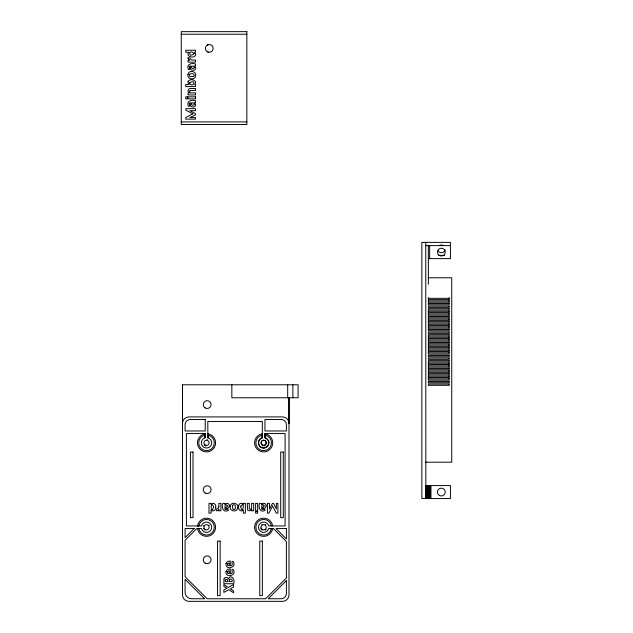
<?xml version="1.0" encoding="UTF-8"?>
<svg xmlns="http://www.w3.org/2000/svg" width="633" height="633" viewBox="0 0 633 633"><rect width="100%" height="100%" fill="white"/><g stroke="black" fill="none" stroke-linecap="round" stroke-linejoin="round"><path stroke-width="0.95" d="M207.814 435.156L208.534 435.306L207.861 437.814A5.199 5.199 0 0 1 210.773 445.814A5.199 5.199 0 0 1 202.259 445.814A5.199 5.199 0 0 1 205.171 437.814L205.1 433.858A9.091 9.091 0 0 0 198.897 447.784A9.091 9.091 0 0 0 214.144 447.784A9.091 9.091 0 0 0 207.941 433.858L207.814 433.842M205.219 435.156L204.499 435.306L205.171 437.814L205.219 433.558L186.387 433.558L186.387 525.96L201.5 525.912A5.199 5.199 0 0 1 209.499 523A5.199 5.199 0 0 1 209.499 531.514A5.199 5.199 0 0 1 201.5 528.602L196.776 528.555L185.089 540.242L185.089 576.671L207.165 598.755L265.615 598.755L286.393 577.969L286.393 541.539L273.409 528.555L268.685 528.555A5.199 5.199 0 0 1 260.685 531.514A5.199 5.199 0 0 1 260.685 523A5.199 5.199 0 0 1 268.685 525.912L285.095 525.96L285.095 433.558L264.95 433.558C262.307 438.44 270.006 438.645 268.819 443.377C268.629 445.885 266.335 448.006 263.803 448.029C257.853 448.504 256.476 439.065 262.307 437.814L262.331 421.467L207.814 421.467L207.861 437.814M272.657 528.555L272.649 528.682A9.091 9.091 0 0 1 258.715 534.885A9.091 9.091 0 0 1 258.715 519.63A9.091 9.091 0 0 1 272.649 525.833L272.657 525.96M197.52 525.96L197.623 525.366A9.091 9.091 0 0 1 211.731 519.812A9.091 9.091 0 0 1 211.335 534.964A9.091 9.091 0 0 1 197.536 528.682L197.52 528.555M207.814 434.634L207.941 433.858M264.95 434.634L264.95 433.834L264.998 437.814A5.199 5.199 0 0 1 268.732 443.915M198.833 525.96L198.897 525.635A7.794 7.794 0 0 1 210.876 520.793A7.794 7.794 0 0 1 210.876 533.714A7.794 7.794 0 0 1 198.897 528.879L198.833 528.555M271.343 525.96L271.288 525.635A7.794 7.794 0 0 0 259.301 520.793A7.794 7.794 0 0 0 259.301 533.714A7.794 7.794 0 0 0 271.288 528.879L271.343 528.555M207.814 436.723L208.138 435.211M264.95 436.723L264.95 435.156M264.998 437.814L265.67 435.306L265.267 435.211M264.531 445.284L263.921 445.418M208.273 52.143L207.339 51.756A3.877 3.877 0 0 1 207.339 45.046L208.273 44.658M264.27 445.363C267.134 444.825 266.683 440.236 263.787 440.244M265.67 435.306A7.794 7.794 0 0 1 270.03 447.302A7.794 7.794 0 0 1 257.267 447.302A7.794 7.794 0 0 1 261.635 435.306L262.307 435.164M265.069 433.858A9.091 9.091 0 0 1 271.272 447.784A9.091 9.091 0 0 1 256.025 447.784A9.091 9.091 0 0 1 262.228 433.858L262.315 433.842M263.518 440.244C260.242 440.275 260.392 445.569 263.652 445.434M181.26 34.245L246.854 34.245M181.26 121.916L246.854 121.916M425.764 245.62L450.435 245.62M438.614 255.36L444.595 255.36M428.359 258.612L450.435 258.612L450.435 242.376L421.863 242.376L421.863 498.567L450.435 498.567L450.435 485.574L425.764 485.574L425.843 498.567L425.764 242.376M428.359 277.768L451.74 277.768L451.74 462.193L425.764 462.193M428.359 298.301L449.137 298.301M428.359 300.897L449.137 300.897M428.359 303.492L449.137 303.492M428.359 311.286L449.137 311.286M428.359 313.889L449.137 313.889M428.359 316.484L449.137 316.484M428.359 319.079L449.137 319.079M428.359 321.675L449.137 321.675M428.359 324.278L449.137 324.278M428.359 326.873L449.137 326.873M428.359 329.469L449.137 329.469M428.359 337.262L449.137 337.262M428.359 339.858L449.137 339.858M428.359 342.461L449.137 342.461M428.359 345.056L449.137 345.056M428.359 347.652L449.137 347.652M428.359 350.255L449.137 350.255M428.359 352.85L449.137 352.85M428.359 363.239L449.137 363.239M428.359 365.834L449.137 365.834M428.359 368.438L449.137 368.438M428.359 371.033L449.137 371.033M428.359 373.628L449.137 373.628M428.359 376.224L449.137 376.224M428.359 378.827L449.137 378.827M182.494 384.777L182.494 423.414A6.496 6.496 0 0 1 188.982 416.918L282.5 416.918A6.496 6.496 0 0 1 288.996 423.414L288.996 397.761L288.996 594.854A6.496 6.496 0 0 1 282.5 601.35L188.982 601.35A6.496 6.496 0 0 1 182.494 594.854L182.494 384.777L298.088 384.777L298.088 397.761L231.844 397.761L231.844 384.777M197.536 525.833L198.319 525.96M197.623 525.366L198.897 525.635M269.785 528.555L271.288 528.879M261.635 435.306L262.307 437.814A5.199 5.199 0 0 0 259.973 446.51A5.199 5.199 0 0 0 268.669 444.176M262.03 435.211L262.307 436.517M204.902 435.211L205.219 436.723M262.228 433.858L262.307 434.38M205.1 433.858L205.219 434.634M449.137 297.652L449.137 299.599L428.359 299.599L428.359 297.652M449.137 300.248L449.137 302.194L428.359 302.194L428.359 300.248M449.137 302.843L449.137 304.789L428.359 304.789L428.359 302.843M449.137 310.637L449.137 312.583L428.359 312.583L428.359 310.637M449.137 313.232L449.137 315.187L428.359 315.187L428.359 313.232M449.137 315.835L449.137 317.782L428.359 317.782L428.359 315.835M449.137 318.431L449.137 320.377L428.359 320.377L428.359 318.431M449.137 321.026L449.137 322.98L428.359 322.98L428.359 321.026M449.137 323.629L449.137 325.576L428.359 325.576L428.359 323.629M449.137 326.224L449.137 328.171L428.359 328.171L428.359 326.224M449.137 328.82L449.137 330.766L428.359 330.766L428.359 328.82M449.137 336.614L449.137 338.56L428.359 338.56L428.359 336.614M449.137 339.209L449.137 341.163L428.359 341.163L428.359 339.209M449.137 341.812L449.137 343.759L428.359 343.759L428.359 341.812M449.137 344.407L449.137 346.354L428.359 346.354L428.359 344.407M449.137 347.003L449.137 348.949L428.359 348.949L428.359 347.003M449.137 349.606L449.137 351.552L428.359 351.552L428.359 349.606M449.137 352.201L449.137 354.148L428.359 354.148L428.359 352.201M449.137 362.59L449.137 364.537L428.359 364.537L428.359 362.59M449.137 365.186L449.137 367.132L428.359 367.132L428.359 365.186M449.137 367.789L449.137 369.735L428.359 369.735L428.359 367.789M449.137 370.384L449.137 372.331L428.359 372.331L428.359 370.384M449.137 372.979L449.137 374.926L428.359 374.926L428.359 372.979M449.137 375.575L449.137 377.529L428.359 377.529L428.359 375.575M449.137 378.178L449.137 380.124L428.359 380.124L428.359 378.178M430.954 485.574L430.954 498.567M430.503 485.574L430.503 498.567M430.052 485.574L430.052 498.567M429.657 245.62L429.657 258.612M429.609 485.574L429.609 498.567M429.182 485.574L429.182 498.567M428.763 485.574L428.763 498.567M428.359 245.62L428.359 284.264M428.359 485.574L428.359 498.567M427.979 485.574L427.979 498.567M427.615 485.574L427.615 498.567M427.283 485.574L427.283 498.567M426.974 485.574L426.974 498.567M426.697 485.574L426.697 498.567M426.46 485.574L426.46 498.567M426.246 485.574L426.246 498.567M426.072 485.574L426.072 498.567M425.938 485.574L425.938 498.567M292.889 384.777L292.889 397.761M287.691 384.777L287.691 397.761M207.339 51.756A3.877 3.877 0 0 0 213.155 48.401A3.877 3.877 0 0 0 207.339 45.046M208.534 435.306A7.794 7.794 0 0 1 212.902 447.302A7.794 7.794 0 0 1 200.139 447.302A7.794 7.794 0 0 1 204.499 435.306M205.678 445.972A3.244 3.244 0 0 1 205.353 445.869M204.475 445.355A3.244 3.244 0 0 1 204.103 445.007M207.031 439.626A3.244 3.244 0 0 1 207.363 439.698M205.045 530.153A3.244 3.244 0 0 1 204.752 529.979M203.707 528.879A3.244 3.244 0 0 1 203.486 528.42M203.486 526.094A3.244 3.244 0 0 1 203.707 525.635M208.93 525.081A3.244 3.244 0 0 1 209.238 525.485M266.184 529.299A3.244 3.244 0 0 1 265.955 529.552M265.567 529.884A3.244 3.244 0 0 1 265.14 530.153M262.189 530.153A3.244 3.244 0 0 1 261.753 529.884M261.366 529.552A3.244 3.244 0 0 1 261.136 529.299M260.574 528.262A3.244 3.244 0 0 1 260.487 527.93M261.753 524.63A3.244 3.244 0 0 1 262.038 524.44M265.282 524.44A3.244 3.244 0 0 1 265.567 524.63M266.825 443.511A3.244 3.244 0 0 1 266.683 444.002M264.974 445.798A3.244 3.244 0 0 1 264.491 445.972M262.814 445.972A3.244 3.244 0 0 1 262.331 445.798M445.11 249.877A3.893 3.893 0 0 1 437.973 250.818M439.397 245.493A3.893 3.893 0 0 1 443.298 245.493M213.622 507.16C210.401 516.386 210.409 497.934 213.622 507.16M240.762 506.226C241.948 516.955 245.81 499.935 240.762 506.226M230.27 506.25C228.655 511.179 237.035 512.991 237.612 507.983C239.227 503.061 230.792 501.217 230.27 506.25M187.969 74.322C186.482 79.212 194.893 80.771 195.621 76.015C197.14 71.102 188.681 69.575 187.969 74.322M226.052 563.528C225.024 570.8 237.691 567.69 233.063 561.352L231.947 561.669L232.335 564.699L231.251 565.68L230.293 565.799L230.293 560.98L227.492 561.431L226.052 563.528M226.052 571.464C225.024 578.736 237.691 575.626 233.063 569.289L231.947 569.605L232.335 572.636L231.251 573.609L230.293 573.735L230.293 568.917L227.492 569.368L226.052 571.464M218.852 506.709L218.092 508.528L216.644 509.019L216.644 510.934L218.25 510.435L218.899 509.272L218.899 510.807L220.901 510.807L220.901 503.393L218.852 503.393L218.852 506.709M232.446 505.957L232.746 509.122L234.637 509.62L235.429 508.291L235.136 505.126L233.245 504.628L232.446 505.957M229.352 505.862C229.502 508.149 226.377 509.249 224.794 507.832L225.126 509.494L228.157 509.256L228.347 510.42C223.417 513.149 221.154 507.421 222.784 503.393L224.628 503.393L224.755 504.374C225.989 502.428 229.763 503.282 229.352 505.862M266.129 505.862C266.279 508.149 263.154 509.249 261.571 507.832L261.896 509.494L264.934 509.256L265.116 510.42C260.195 513.149 257.932 507.421 259.554 503.393L261.405 503.393L261.532 504.374C262.766 502.428 266.533 503.282 266.129 505.862M187.977 57.872L188.476 59.478L189.639 60.127L188.104 60.127L188.104 62.129L195.518 62.129L195.518 60.08L191.158 59.89L189.892 57.872L187.977 57.872M195.613 54.272C195.462 59.47 184.567 56.519 188.998 52.27L185.77 52.27L185.77 50.221L195.518 50.221L195.518 52.104L194.529 52.23L195.613 54.272M189.251 66.766L189.655 69.393L188.492 69.575C185.762 64.653 191.483 62.382 195.518 64.012L195.518 65.856L194.537 65.982C199.435 71.197 187.281 72.146 191.079 66.022L189.702 66.101L189.251 66.766M189.251 103.543L189.655 106.162L188.492 106.352C185.762 101.422 191.483 99.159 195.518 100.789L195.518 102.633L194.537 102.76C199.435 107.966 187.281 108.923 191.079 102.799L189.702 102.878L189.251 103.543M238.752 505.482C237.185 508.449 240.722 513.181 243.309 509.787L243.309 513.134L245.359 513.134L245.359 503.393L243.476 503.393L243.349 504.382C242.162 502.507 238.95 503.235 238.752 505.482M215.766 507.191C216.431 509.881 212.791 512.477 211.042 509.913L211.042 513.134L208.985 513.134L208.985 503.393L210.868 503.393L210.995 504.382C212.846 501.771 216.581 504.351 215.766 507.191M188.025 81.744L188.238 83.611L189.125 84.537L185.77 84.537L185.77 86.586L195.518 86.586L195.518 84.703L194.529 84.577C198.738 80.557 189.56 77.487 188.025 81.744M227.279 505.973L226.567 507.357L225.475 507.357L224.857 506.622L225.475 504.707L226.962 504.96L227.279 505.973M229.375 579.97L229.288 581.616L232.2 581.616L232.105 579.907L231.354 579.148L230.08 579.155L229.375 579.97M264.056 505.973L263.344 507.357L262.252 507.357L261.635 506.622L262.252 504.707L263.739 504.96L264.056 505.973M194.102 53.528C188.373 59.336 188.12 47.839 194.102 53.528M189.449 82.876C192.843 89.411 197.401 78.334 189.449 82.876M224.003 578.966L223.86 583.729L233.601 583.729C235.745 580.105 230.673 573.158 228.458 579.092C228.117 576.885 224.509 576.79 224.003 578.966M225.348 580.247L225.261 581.616L228.007 581.616L227.247 579.488L226.044 579.488L225.348 580.247M189.568 91.152L190.177 92.853L195.518 92.853L195.518 94.91L188.104 94.91L188.104 93.067L189.283 92.932L188.262 91.896L187.946 90.448L189.275 88.604L195.518 88.478L195.518 90.527L190.311 90.527L189.568 91.152M194.291 67.248L193.951 68.19L192.938 68.506L191.831 68.19L191.459 67.248L191.831 66.315L192.93 66.006L193.951 66.315L194.291 67.248M194.291 104.026L193.951 104.967L192.938 105.284L191.831 104.967L191.459 104.026L191.831 103.092L192.93 102.783L193.951 103.092L194.291 104.026M266.264 442.768L266.248 442.839A2.595 2.595 0 0 1 262.355 445.086A2.595 2.595 0 0 1 262.355 440.584A2.595 2.595 0 0 1 266.248 442.839M227.302 563.734L227.69 565.372L229.225 565.783L229.225 562.887L227.302 563.734M227.302 571.67L227.69 573.3L229.225 573.72L229.225 570.824L227.302 571.67M189.291 74.472L189.291 75.865L190.62 76.656L193.785 76.364L194.45 75.177L192.954 73.673L190.62 73.673L189.291 74.472M272.609 506.044L268.898 513.134L267.45 513.134L267.45 503.393L269.468 503.393L269.468 508.979L272.459 503.393L273.583 503.393L276.376 508.979L276.376 503.393L277.895 503.393L277.895 513.134L276.273 513.134L272.609 506.044M251.697 509.628L249.972 510.886L247.74 510.38L247.25 503.393L249.299 503.393L249.299 508.6L250.272 509.399L251.625 508.734L251.625 503.393L253.675 503.393L253.675 510.807L251.831 510.807L251.697 509.628M194.181 528.555L185.089 537.646L185.089 528.555L194.181 528.555M286.393 580.572L268.21 598.755L281.202 598.755A5.199 5.199 0 0 0 286.393 593.556L286.393 580.572M226.859 588.279L223.86 589.948L223.86 592.417L228.735 589.742L233.601 592.741L233.601 590.913L230.27 588.872L233.601 587.036L233.601 584.544L228.386 587.432L223.86 584.623L223.86 586.467L226.859 588.279M192.867 113.837L185.77 117.501L185.77 119.131L195.518 119.131L195.518 117.603L189.924 117.603L195.518 114.818L195.518 113.687L189.924 110.696L195.518 110.696L195.518 108.686L185.77 108.686L185.77 110.126L192.867 113.837M246.854 31.65L181.26 31.65L181.26 124.511L246.854 124.511L246.854 31.65M187.36 96.833L185.77 96.833L185.77 98.89L187.36 98.89L187.36 96.833M195.518 96.833L188.104 96.833L188.104 98.89L195.518 98.89L195.518 96.833M449.137 306.095L428.359 306.095L428.359 307.393L449.137 307.393L449.137 306.095M449.137 308.69L428.359 308.69L428.359 309.988L449.137 309.988L449.137 308.69M449.137 332.072L428.359 332.072L428.359 333.369L449.137 333.369L449.137 332.072M449.137 334.667L428.359 334.667L428.359 335.965L449.137 335.965L449.137 334.667M449.137 355.445L428.359 355.445L428.359 356.743L449.137 356.743L449.137 355.445M449.137 358.041L428.359 358.041L428.359 359.346L449.137 359.346L449.137 358.041M449.137 360.644L428.359 360.644L428.359 361.941L449.137 361.941L449.137 360.644M449.137 381.422L428.359 381.422L428.359 382.72L449.137 382.72L449.137 381.422M449.137 384.017L428.359 384.017L428.359 385.315L449.137 385.315L449.137 384.017M205.219 419.521L190.28 419.521A5.199 5.199 0 0 0 185.089 424.711L185.089 430.962L205.219 430.962L205.219 419.521M281.202 419.521L264.95 419.521L264.95 430.962L286.393 430.962L286.393 424.711A5.199 5.199 0 0 0 281.202 419.521M193.018 452.057L190.422 452.057L190.422 517.652L193.018 517.652L193.018 452.057M283.283 452.057L280.688 452.057L280.688 517.652L283.283 517.652L283.283 452.057M257.663 503.393L255.597 503.393L255.597 510.807L257.663 510.807L257.663 503.393M257.663 511.551L255.597 511.551L255.597 513.134L257.663 513.134L257.663 511.551M286.393 528.555L276.004 528.555L286.393 538.944L286.393 528.555M220.149 541.104L217.546 541.104L217.546 595.653L220.149 595.653L220.149 541.104M262.355 541.104L259.759 541.104L259.759 595.653L262.355 595.653L262.355 541.104M204.57 598.755L191.585 598.755A6.496 6.496 0 0 1 185.089 592.259L185.089 579.274L204.57 598.755M205.219 563.164A3.893 3.893 0 0 0 211.066 559.786A3.893 3.893 0 0 0 205.219 556.415A3.893 3.893 0 0 0 205.219 563.164M205.219 493.028A3.893 3.893 0 0 0 211.066 489.657A3.893 3.893 0 0 0 205.219 486.279A3.893 3.893 0 0 0 205.219 493.028M205.219 445.086A2.595 2.595 0 0 0 209.119 442.831A2.595 2.595 0 0 0 205.219 440.584A2.595 2.595 0 0 0 205.219 445.086M205.219 407.953A3.893 3.893 0 0 0 211.066 404.582A3.893 3.893 0 0 0 205.219 401.211A3.893 3.893 0 0 0 205.219 407.953M205.219 529.505A2.595 2.595 0 0 0 209.119 527.257A2.595 2.595 0 0 0 205.219 525.01A2.595 2.595 0 0 0 205.219 529.505M262.363 529.505A2.595 2.595 0 0 0 266.256 527.257A2.595 2.595 0 0 0 262.363 525.01A2.595 2.595 0 0 0 262.363 529.505M439.223 255.384A3.893 3.893 0 0 0 445.236 252.322A3.893 3.893 0 0 0 439.579 248.642A3.893 3.893 0 0 0 439.223 255.384M439.397 495.441A3.893 3.893 0 0 0 445.244 492.07A3.893 3.893 0 0 0 439.397 488.692A3.893 3.893 0 0 0 439.397 495.441"/></g></svg>
